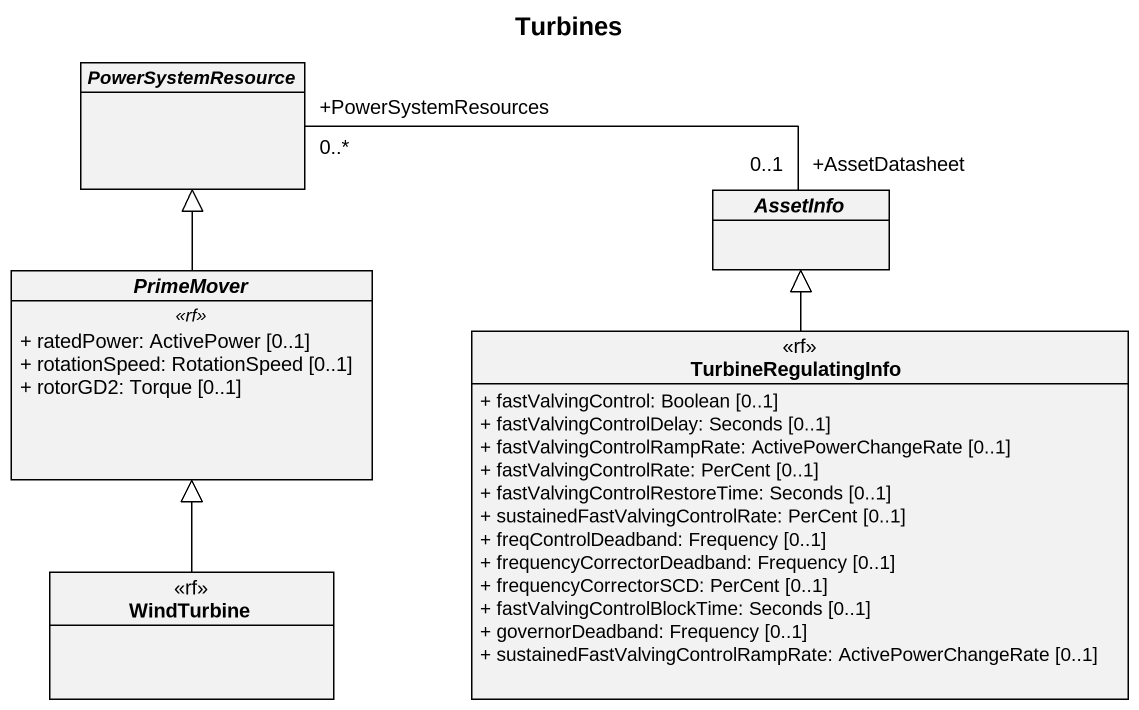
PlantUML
@startuml
title Turbines
hide circle
hide empty members
skinparam classAttributeIconSize 0
abstract class PowerSystemResource
abstract class AssetInfo
abstract class PrimeMover {
  .. <<rf>> ..
  + ratedPower: ActivePower [0..1]
  + rotationSpeed: RotationSpeed [0..1]
  + rotorGD2: Torque [0..1]
}
class TurbineRegulatingInfo <<rf>> {
  + fastValvingControl: Boolean [0..1]
  + fastValvingControlDelay: Seconds [0..1]
  + fastValvingControlRampRate: ActivePowerChangeRate [0..1]
  + fastValvingControlRate: PerCent [0..1]
  + fastValvingControlRestoreTime: Seconds [0..1]
  + sustainedFastValvingControlRate: PerCent [0..1]
  + freqControlDeadband: Frequency [0..1]
  + frequencyCorrectorDeadband: Frequency [0..1]
  + frequencyCorrectorSCD: PerCent [0..1]
  + fastValvingControlBlockTime: Seconds [0..1]
  + governorDeadband: Frequency [0..1]
  + sustainedFastValvingControlRampRate: ActivePowerChangeRate [0..1]
}
class WindTurbine <<rf>>
AssetInfo "+AssetDatasheet\n0..1" -left- "+PowerSystemResources\n0..*" PowerSystemResource
PrimeMover -up-|> PowerSystemResource
TurbineRegulatingInfo -up-|> AssetInfo
WindTurbine -up-|> PrimeMover
@enduml
